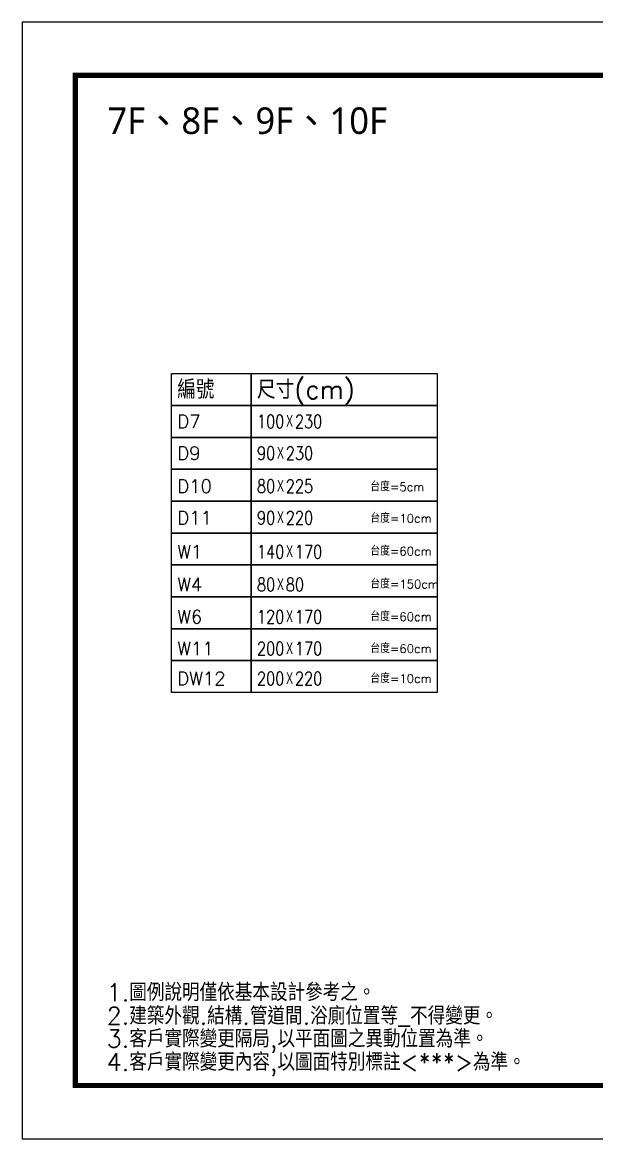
# Model space of a CAD drawing. Extents: x 489590 to 931630, y 16852 to 52972.
# Drawn here: x 489590 to 490670, y 50872 to 52972 of the extents above; entities that cross this region are included whole.
import ezdxf
from ezdxf.enums import TextEntityAlignment as Align

# ---------------------------------------------------------------- set-up
doc = ezdxf.new("R2010")
doc.units = 0
doc.header["$LTSCALE"] = 50
for name, color, linetype in [('08', 8, 'Continuous'), ('DIM', 6, 'Continuous'), ('text', 4, 'Continuous'), ('TX', 4, 'Continuous')]:
    doc.layers.add(name, color=color, linetype=linetype)
doc.styles.add('CHINA', font='SIMPLEX.shx', dxfattribs={"bigfont": 'CHINESET.shx'})
doc.styles.add('SINGLE', font='SIMPLEX.shx', dxfattribs={"width": 0.8, "bigfont": 'chineset.shx'})
doc.styles.get("Standard").update_dxf_attribs({"font": 'txt.shx', "bigfont": 'chineset.shx'})
doc.styles.add('微軟正黑體', font='MSJH_0.TTF')

# ---------------------------------------------------------------- blocks, each defined once
blk = doc.blocks.new('A$C6F4479EE')
at = {"layer": '08'}
blk.add_lwpolyline([(0, 2100), (0, 0), (2970, 0), (2970, 2100)], close=True, dxfattribs=at)
at = {"layer": '08', "color": 8, "true_color": 0x737373, "const_width": 10}
blk.add_lwpolyline([(2535.7, 2000), (100, 2000), (100, 100), (2870, 100), (2870, 1814.8)], dxfattribs=at)
blk = doc.blocks.new('A$C057A232C')
at = {"layer": 'text', "style": 'CHINA'}
for s, p in [('1.圖例說明僅依基本設計參考之。', (1555.8, 333.1)), ('2.建築外觀.結構.管道間.浴廁位置等_不得變更。', (1555.8, 288.9)), ('3.客戶實際變更隔局,以平面圖之異動位置為準。', (1555.8, 245.8)), ('4.客戶實際變更內容,以圖面特別標註<***>為準。', (1555.8, 202))]:
    blk.add_text(s, height=33.075, dxfattribs=at).set_placement(p)

msp = doc.modelspace()

# ---------------------------------------------------------------- linework, layer by layer
at = {"layer": 'DIM', "elevation": -120959}
for points in [[(489870.2, 52311.4), (490020.2, 52311.4), (490020.2, 52251.4), (489870.2, 52251.4)], [(490020.2, 52311.4), (490370.2, 52311.4), (490370.2, 52251.4), (490020.2, 52251.4)], [(489870.2, 52251.4), (490020.2, 52251.4), (490020.2, 52191.4), (489870.2, 52191.4)], [(490020.2, 52251.4), (490370.2, 52251.4), (490370.2, 52191.4), (490020.2, 52191.4)], [(489870.2, 52191.4), (490020.2, 52191.4), (490020.2, 52131.4), (489870.2, 52131.4)], [(490020.2, 52191.4), (490370.2, 52191.4), (490370.2, 52131.4), (490020.2, 52131.4)], [(489870.2, 52131.4), (490020.2, 52131.4), (490020.2, 52071.4), (489870.2, 52071.4)], [(490020.2, 52131.4), (490370.2, 52131.4), (490370.2, 52071.4), (490020.2, 52071.4)], [(489870.2, 52071.4), (490020.2, 52071.4), (490020.2, 52011.4), (489870.2, 52011.4)], [(490020.2, 52071.4), (490370.2, 52071.4), (490370.2, 52011.4), (490020.2, 52011.4)], [(489870.2, 52011.4), (490020.2, 52011.4), (490020.2, 51951.4), (489870.2, 51951.4)], [(490020.2, 52011.4), (490370.2, 52011.4), (490370.2, 51951.4), (490020.2, 51951.4)], [(489870.2, 51951.4), (490020.2, 51951.4), (490020.2, 51891.4), (489870.2, 51891.4)], [(490020.2, 51951.4), (490370.2, 51951.4), (490370.2, 51891.4), (490020.2, 51891.4)], [(489870.2, 51891.4), (490020.2, 51891.4), (490020.2, 51831.4), (489870.2, 51831.4)], [(490020.2, 51891.4), (490370.2, 51891.4), (490370.2, 51831.4), (490020.2, 51831.4)], [(489870.2, 51831.4), (490020.2, 51831.4), (490020.2, 51771.4), (489870.2, 51771.4)], [(490020.2, 51831.4), (490370.2, 51831.4), (490370.2, 51771.4), (490020.2, 51771.4)], [(489870.2, 51771.4), (490020.2, 51771.4), (490020.2, 51711.4), (489870.2, 51711.4)], [(490020.2, 51771.4), (490370.2, 51771.4), (490370.2, 51711.4), (490020.2, 51711.4)]]:
    msp.add_lwpolyline(points, close=True, dxfattribs=at)

# ---------------------------------------------------------------- block references
at = {"layer": '08'}
msp.add_blockref('A$C6F4479EE', (489589.6, 50872.1, -120959), dxfattribs=at)
at = {"layer": 'text'}
msp.add_blockref('A$C057A232C', (488192.5, 50797.8, -120959), dxfattribs=at)

# ---------------------------------------------------------------- texts
at = {"layer": 'TX', "style": '微軟正黑體'}
msp.add_text('7F、8F、9F、10F', height=50, dxfattribs=at).set_placement((489749.6, 52812.1, -120959), align=Align.TOP_LEFT)
at = {"layer": 'TX', "style": 'SINGLE'}
for s, height, p in [('編號', 35, (489881, 52281.4, -120959)), ('尺寸(cm)', 35, (490031, 52281.4, -120959)), ('D7', 25, (489881, 52221.4, -120959)), ('D9', 25, (489881, 52161.4, -120959)), ('D10', 25, (489881, 52099.5, -120959)), ('D11', 25, (489881, 52040.1, -120959)), ('W1', 25, (489881, 51976.2, -120959)), ('W4', 25, (489881, 51914.3, -120959)), ('W6', 25, (489881, 51853.9, -120959)), ('W11', 25, (489881, 51793.9, -120959)), ('DW12', 25, (489881, 51737.5, -120959))]:
    msp.add_text(s, height=height, dxfattribs=at).set_placement(p, align=Align.MIDDLE_LEFT)
at = {"layer": 'TX', "width": 0.8}
for s, p in [('100Ｘ230', (490031, 52221.4, -120959)), ('90Ｘ230', (490031, 52161.4, -120959)), ('80Ｘ225', (490031, 52099.5, -120959)), ('90Ｘ220', (490031, 52040.1, -120959)), ('140Ｘ170', (490031, 51976.2, -120959)), ('80Ｘ80', (490031, 51914.3, -120959)), ('120Ｘ170', (490031, 51853.9, -120959)), ('200Ｘ170', (490031, 51793.9, -120959)), ('200Ｘ220', (490031, 51737.5, -120959))]:
    msp.add_text(s, height=25, dxfattribs=at).set_placement(p, align=Align.MIDDLE_LEFT)
at = {"layer": 'TX'}
for s, p in [('台度=5cm', (490244.4, 52098.2, -120959)), ('台度=10cm', (490244.4, 52038.9, -120959)), ('台度=60cm', (490244.4, 51977.2, -120959)), ('台度=150cm', (490244.4, 51915.3, -120959)), ('台度=60cm', (490244.4, 51853.9, -120959)), ('台度=60cm', (490244.4, 51793.9, -120959)), ('台度=10cm', (490244.4, 51737.5, -120959))]:
    msp.add_text(s, height=16, dxfattribs=at).set_placement(p, align=Align.MIDDLE_LEFT)

doc.saveas('drawing.dxf')
